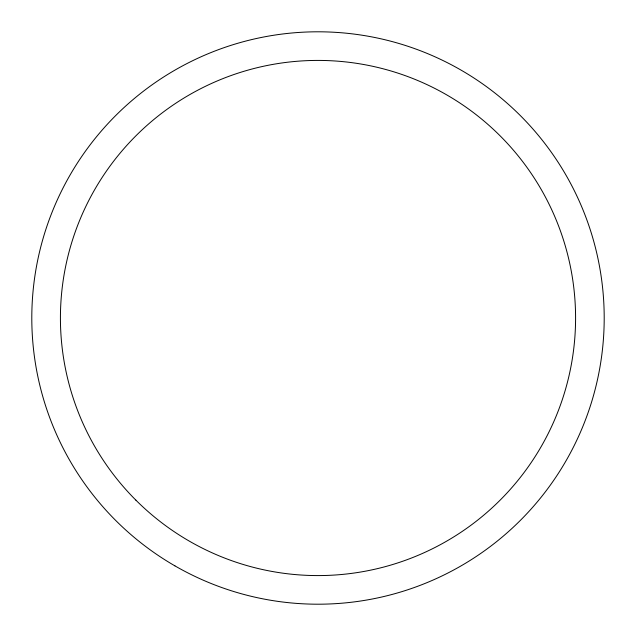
<?xml version="1.0" encoding="UTF-8"?>
<svg xmlns="http://www.w3.org/2000/svg" width="636" height="636" viewBox="0 0 636 636"><rect width="100%" height="100%" fill="white"/><g stroke="black" fill="none" stroke-linecap="round" stroke-linejoin="round"><path stroke-width="0.95" d="M174.9 565.857A286.2 286.2 0 0 0 604.2 318A286.2 286.2 0 0 0 174.9 70.143A286.2 286.2 0 0 0 174.9 565.857M135.865 500.135A257.58 257.58 0 0 0 566.803 384.669A257.58 257.58 0 0 0 251.331 69.197A257.58 257.58 0 0 0 135.865 500.135"/></g></svg>
